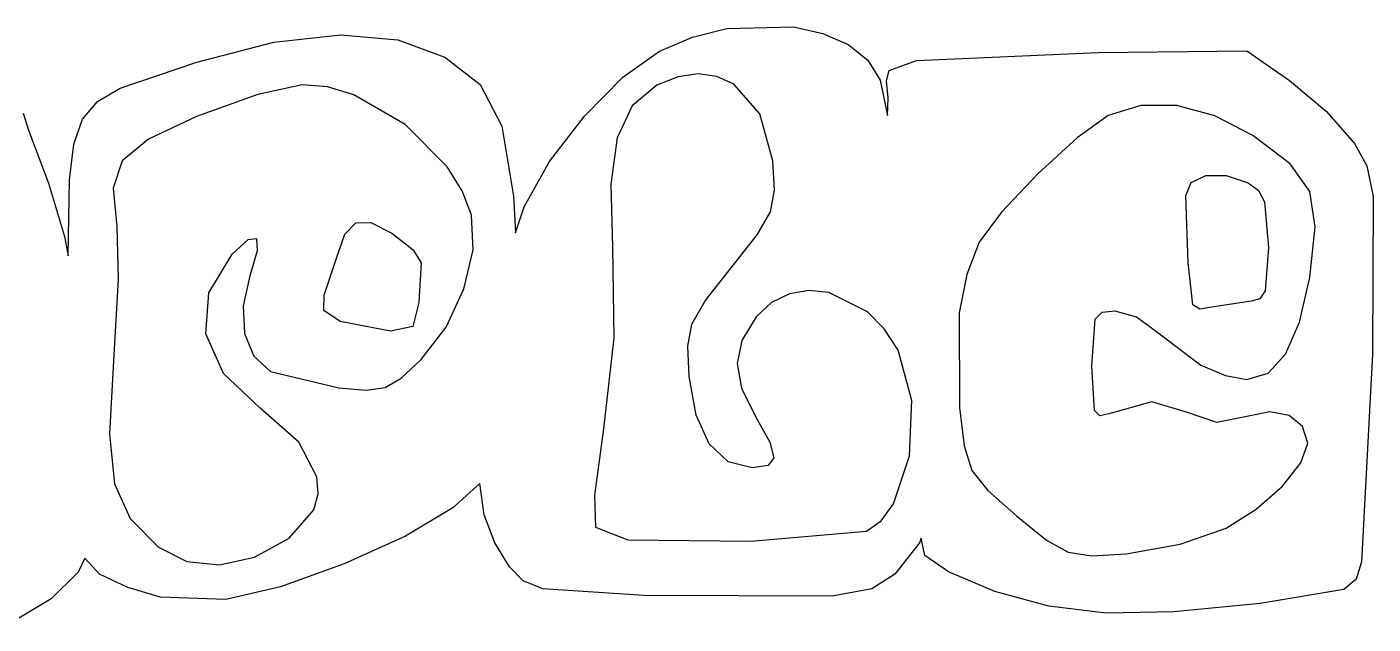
# Model space of a CAD drawing. Header units: metres. Extents: x -32.8 to -0.3, y -12.8 to 5.4.
# Drawn here: x -15.385 to -11.517, y 3.676 to 5.394 of the extents above; entities that cross this region are included whole.
import ezdxf

# ---------------------------------------------------------------- set-up
doc = ezdxf.new("R2010")
doc.units = ezdxf.units.M

msp = doc.modelspace()

# ---------------------------------------------------------------- linework, layer by layer
at = {"layer": '1', "color": 3}
for p, q in [((-13.472277, 5.3642), (-13.373858, 5.388751)), ((-13.373858, 5.388751), (-13.182738, 5.393526)), ((-13.182738, 5.393526), (-13.097849, 5.374782)), ((-14.8967, 5.292428), (-14.675701, 5.349508)), ((-14.675701, 5.349508), (-14.483274, 5.370933)), ((-14.483274, 5.370933), (-14.319534, 5.356699)), ((-14.319534, 5.356699), (-14.184596, 5.306805)), ((-13.567394, 5.324183), (-13.472277, 5.3642)), ((-13.097849, 5.374782), (-13.025284, 5.34264)), ((-13.025284, 5.34264), (-12.968948, 5.297617)), ((-14.184596, 5.306805), (-14.082607, 5.228232)), ((-13.672704, 5.249086), (-13.567394, 5.324183)), ((-12.829207, 5.296506), (-12.306987, 5.319502)), ((-12.306987, 5.319502), (-11.879424, 5.325103)), ((-11.879424, 5.325103), (-11.757071, 5.239388)), ((-15.117046, 5.217403), (-14.8967, 5.292428)), ((-12.968948, 5.297617), (-12.932748, 5.240228)), ((-12.915434, 5.238868), (-12.907427, 5.268063)), ((-12.907427, 5.268063), (-12.829207, 5.296506)), ((-14.59479, 5.227286), (-14.72174, 5.198981)), ((-14.521909, 5.220856), (-14.59479, 5.227286)), ((-14.082607, 5.228232), (-14.020524, 5.108016)), ((-13.783243, 5.137256), (-13.672704, 5.249086)), ((-13.574969, 5.225751), (-13.645725, 5.166546)), ((-13.513979, 5.250431), (-13.574969, 5.225751)), ((-13.455951, 5.258619), (-13.513979, 5.250431)), ((-13.402169, 5.251153), (-13.455951, 5.258619)), ((-13.353915, 5.22887), (-13.402169, 5.251153)), ((-13.279123, 5.143201), (-13.353915, 5.22887)), ((-12.932748, 5.240228), (-12.912556, 5.138933)), ((-12.910656, 5.189218), (-12.915434, 5.238868)), ((-11.757071, 5.239388), (-11.651773, 5.150826)), ((-15.182901, 5.179209), (-15.117046, 5.217403)), ((-14.72174, 5.198981), (-14.898317, 5.13568)), ((-14.446154, 5.197988), (-14.521909, 5.220856)), ((-14.298655, 5.112686), (-14.446154, 5.197988)), ((-12.912556, 5.138933), (-12.910656, 5.189218)), ((-15.225877, 5.128529), (-15.182901, 5.179209)), ((-13.645725, 5.166546), (-13.68903, 5.074595)), ((-12.184139, 5.167708), (-12.277794, 5.138396)), ((-12.080219, 5.167416), (-12.184139, 5.167708)), ((-11.971113, 5.138222), (-12.080219, 5.167416)), ((-11.651773, 5.150826), (-11.570425, 5.058268)), ((-15.396708, 5.145292), (-15.381089, 5.096747)), ((-15.250971, 5.056343), (-15.225877, 5.128529)), ((-14.898317, 5.13568), (-15.035667, 5.070745)), ((-14.177566, 4.990867), (-14.298655, 5.112686)), ((-14.020524, 5.108016), (-13.986732, 4.907288)), ((-13.883165, 5.006922), (-13.783243, 5.137256)), ((-13.241838, 5.008312), (-13.279123, 5.143201)), ((-12.277794, 5.138396), (-12.366679, 5.074413)), ((-11.861897, 5.080831), (-11.971113, 5.138222)), ((-15.381089, 5.096747), (-15.323848, 4.944544)), ((-15.035667, 5.070745), (-15.111299, 5.00796)), ((-13.68903, 5.074595), (-13.707169, 4.941528)), ((-12.366679, 5.074413), (-12.479842, 4.971107)), ((-11.755262, 4.999763), (-11.861897, 5.080831)), ((-15.263182, 4.953625), (-15.250971, 5.056343)), ((-11.570425, 5.058268), (-11.53434, 4.994162)), ((-15.111299, 5.00796), (-15.137733, 4.930072)), ((-14.134823, 4.922354), (-14.177566, 4.990867)), ((-13.956627, 4.876316), (-13.883165, 5.006922)), ((-13.236919, 4.923971), (-13.241838, 5.008312)), ((-11.698534, 4.919846), (-11.755262, 4.999763)), ((-11.53434, 4.994162), (-11.516581, 4.906177)), ((-15.26696, 4.735588), (-15.263182, 4.953625)), ((-12.479842, 4.971107), (-12.584614, 4.86054)), ((-12.039579, 4.945973), (-11.996991, 4.965881)), ((-11.996991, 4.965881), (-11.93843, 4.966276)), ((-11.93843, 4.966276), (-11.875228, 4.944882)), ((-15.323848, 4.944544), (-15.277113, 4.790754)), ((-15.137733, 4.930072), (-15.127489, 4.819822)), ((-14.108159, 4.85202), (-14.134823, 4.922354)), ((-13.707169, 4.941528), (-13.702427, 4.758981)), ((-13.248643, 4.861433), (-13.236919, 4.923971)), ((-12.054865, 4.908825), (-12.039579, 4.945973)), ((-11.875228, 4.944882), (-11.846124, 4.923016)), ((-11.846124, 4.923016), (-11.828449, 4.890222)), ((-11.682689, 4.818551), (-11.698534, 4.919846)), ((-13.986732, 4.907288), (-13.981054, 4.801061)), ((-13.981054, 4.801061), (-13.956627, 4.876316)), ((-12.047809, 4.715034), (-12.054865, 4.908825)), ((-11.828449, 4.890222), (-11.817328, 4.759666)), ((-11.516581, 4.906177), (-11.518316, 4.452539)), ((-14.103376, 4.752926), (-14.108159, 4.85202)), ((-13.28684, 4.795376), (-13.248643, 4.861433)), ((-12.584614, 4.86054), (-12.648326, 4.77477)), ((-15.127489, 4.819822), (-15.123155, 4.668511)), ((-14.4713, 4.797153), (-14.440287, 4.830465)), ((-14.440287, 4.830465), (-14.397389, 4.830707)), ((-14.397389, 4.830707), (-14.33713, 4.800365)), ((-14.33713, 4.800365), (-14.275845, 4.752411)), ((-11.698708, 4.673352), (-11.682689, 4.818551)), ((-15.277113, 4.790754), (-15.26696, 4.735588)), ((-14.795271, 4.740449), (-14.749398, 4.781818)), ((-14.749398, 4.781818), (-14.725325, 4.784821)), ((-14.725325, 4.784821), (-14.72356, 4.750079)), ((-14.495903, 4.728285), (-14.4713, 4.797153)), ((-13.702427, 4.758981), (-13.698233, 4.4991)), ((-13.361341, 4.700475), (-13.28684, 4.795376)), ((-12.648326, 4.77477), (-12.684404, 4.681902)), ((-11.817328, 4.759666), (-11.82666, 4.634507)), ((-14.862871, 4.628802), (-14.795271, 4.740449)), ((-14.72356, 4.750079), (-14.744608, 4.678214)), ((-14.531151, 4.622634), (-14.495903, 4.728285)), ((-14.275845, 4.752411), (-14.252003, 4.715316)), ((-14.129315, 4.640819), (-14.103376, 4.752926)), ((-14.252003, 4.715316), (-14.259059, 4.601285)), ((-13.435912, 4.605449), (-13.361341, 4.700475)), ((-12.684404, 4.681902), (-12.705843, 4.571758)), ((-12.034333, 4.594714), (-12.047809, 4.715034)), ((-15.123155, 4.668511), (-15.136472, 4.433262)), ((-14.744608, 4.678214), (-14.764092, 4.59137)), ((-11.72827, 4.544216), (-11.698708, 4.673352)), ((-14.87079, 4.511012), (-14.862871, 4.628802)), ((-14.531817, 4.578532), (-14.531151, 4.622634)), ((-14.180811, 4.530533), (-14.129315, 4.640819)), ((-13.474289, 4.538895), (-13.435912, 4.605449)), ((-13.194223, 4.626385), (-13.245262, 4.601229)), ((-13.138594, 4.635629), (-13.194223, 4.626385)), ((-13.080952, 4.629564), (-13.138594, 4.635629)), ((-12.969939, 4.573921), (-13.080952, 4.629564)), ((-11.866716, 4.605051), (-11.979605, 4.587648)), ((-11.841717, 4.611355), (-11.866716, 4.605051)), ((-11.82666, 4.634507), (-11.841717, 4.611355)), ((-14.764092, 4.59137), (-14.759736, 4.511933)), ((-14.484964, 4.546812), (-14.531817, 4.578532)), ((-14.259059, 4.601285), (-14.276255, 4.531892)), ((-13.245262, 4.601229), (-13.289135, 4.55956)), ((-12.921722, 4.525547), (-12.969939, 4.573921)), ((-12.705843, 4.571758), (-12.704826, 4.299416)), ((-12.315321, 4.553289), (-12.295457, 4.573187)), ((-12.295457, 4.573187), (-12.259146, 4.577214)), ((-12.259146, 4.577214), (-12.196632, 4.559785)), ((-12.014704, 4.58184), (-12.034333, 4.594714)), ((-11.979605, 4.587648), (-12.014704, 4.58184)), ((-14.340903, 4.518408), (-14.484964, 4.546812)), ((-14.276255, 4.531892), (-14.340903, 4.518408)), ((-14.252701, 4.436898), (-14.180811, 4.530533)), ((-13.486451, 4.475069), (-13.474289, 4.538895)), ((-13.289135, 4.55956), (-13.33046, 4.492116)), ((-12.325328, 4.418972), (-12.315321, 4.553289)), ((-12.196632, 4.559785), (-12.139268, 4.51788)), ((-11.768088, 4.452508), (-11.72827, 4.544216)), ((-14.820844, 4.397085), (-14.87079, 4.511012)), ((-14.759736, 4.511933), (-14.733034, 4.446863)), ((-13.698233, 4.4991), (-13.728748, 4.23812)), ((-13.33046, 4.492116), (-13.344532, 4.425738)), ((-12.8818, 4.464276), (-12.921722, 4.525547)), ((-12.139268, 4.51788), (-12.011303, 4.421318)), ((-13.482375, 4.388228), (-13.486451, 4.475069)), ((-12.842527, 4.319694), (-12.8818, 4.464276)), ((-11.818425, 4.397799), (-11.768088, 4.452508)), ((-11.518316, 4.452539), (-11.549389, 3.855753)), ((-15.136472, 4.433262), (-15.147801, 4.223435)), ((-14.733034, 4.446863), (-14.685484, 4.403119)), ((-14.309794, 4.383569), (-14.252701, 4.436898)), ((-13.344532, 4.425738), (-13.331392, 4.354733)), ((-12.316976, 4.290926), (-12.325328, 4.418972)), ((-12.011303, 4.421318), (-11.940894, 4.390961)), ((-14.714847, 4.297029), (-14.820844, 4.397085)), ((-14.685484, 4.403119), (-14.489253, 4.356157)), ((-14.356158, 4.356464), (-14.309794, 4.383569)), ((-13.462497, 4.276633), (-13.482375, 4.388228)), ((-11.940894, 4.390961), (-11.879548, 4.379659)), ((-11.879548, 4.379659), (-11.818425, 4.397799)), ((-14.489253, 4.356157), (-14.409931, 4.34939)), ((-14.409931, 4.34939), (-14.356158, 4.356464)), ((-13.331392, 4.354733), (-13.291078, 4.273406)), ((-14.603969, 4.199366), (-14.714847, 4.297029)), ((-12.848951, 4.159727), (-12.842527, 4.319694)), ((-12.704826, 4.299416), (-12.691467, 4.188925)), ((-12.152601, 4.315208), (-12.275939, 4.281063)), ((-12.049953, 4.284422), (-12.152601, 4.315208)), ((-13.424656, 4.19431), (-13.462497, 4.276633)), ((-13.291078, 4.273406), (-13.2505, 4.199934)), ((-12.302042, 4.275406), (-12.316976, 4.290926)), ((-12.275939, 4.281063), (-12.302042, 4.275406)), ((-11.965235, 4.255789), (-12.049953, 4.284422)), ((-11.879585, 4.273214), (-11.965235, 4.255789)), ((-11.813716, 4.286232), (-11.879585, 4.273214)), ((-11.757788, 4.275703), (-11.813716, 4.286232)), ((-11.718971, 4.244768), (-11.757788, 4.275703)), ((-15.147801, 4.223435), (-15.133912, 4.080123)), ((-13.728748, 4.23812), (-13.754105, 4.047078)), ((-11.704439, 4.196564), (-11.718971, 4.244768)), ((-14.552009, 4.099496), (-14.603969, 4.199366)), ((-13.370311, 4.14337), (-13.424656, 4.19431)), ((-13.2505, 4.199934), (-13.238349, 4.154839)), ((-12.691467, 4.188925), (-12.669322, 4.118329)), ((-11.724416, 4.14015), (-11.704439, 4.196564)), ((-13.300921, 4.125921), (-13.370311, 4.14337)), ((-13.238349, 4.154839), (-13.255023, 4.132157)), ((-12.89451, 4.021963), (-12.848951, 4.159727)), ((-11.777267, 4.073164), (-11.724416, 4.14015)), ((-13.255023, 4.132157), (-13.300921, 4.125921)), ((-12.669322, 4.118329), (-12.624026, 4.060213)), ((-15.133912, 4.080123), (-15.089072, 3.97951)), ((-14.548643, 4.051067), (-14.552009, 4.099496)), ((-14.083896, 4.080671), (-14.161311, 4.010594)), ((-14.071469, 3.990112), (-14.083896, 4.080671)), ((-11.852372, 4.006685), (-11.777267, 4.073164)), ((-14.560632, 4.004888), (-14.548643, 4.051067)), ((-13.754105, 4.047078), (-13.751369, 3.954908)), ((-12.624026, 4.060213), (-12.541213, 3.987159)), ((-14.631502, 3.923011), (-14.560632, 4.004888)), ((-14.161311, 4.010594), (-14.297074, 3.929404)), ((-14.04095, 3.909599), (-14.071469, 3.990112)), ((-12.929913, 3.973153), (-12.89451, 4.021963)), ((-12.541213, 3.987159), (-12.455405, 3.917645)), ((-11.93911, 3.951788), (-11.852372, 4.006685)), ((-15.089072, 3.97951), (-15.007545, 3.897781)), ((-13.751369, 3.954908), (-13.658072, 3.918554)), ((-12.97264, 3.94399), (-12.929913, 3.973153)), ((-12.071402, 3.905815), (-11.93911, 3.951788)), ((-14.731501, 3.868928), (-14.631502, 3.923011)), ((-14.297074, 3.929404), (-14.473526, 3.849298)), ((-13.998386, 3.840752), (-14.04095, 3.909599)), ((-13.658072, 3.918554), (-13.304952, 3.914726)), ((-13.304952, 3.914726), (-12.97264, 3.94399)), ((-12.819946, 3.910111), (-12.891158, 3.819765)), ((-12.815584, 3.923837), (-12.819946, 3.910111)), ((-12.80481, 3.873553), (-12.815584, 3.923837)), ((-12.455405, 3.917645), (-12.392989, 3.882841)), ((-15.007545, 3.897781), (-14.92561, 3.855904)), ((-14.831566, 3.846423), (-14.731501, 3.868928)), ((-12.736679, 3.826608), (-12.80481, 3.873553)), ((-12.392989, 3.882841), (-12.325869, 3.873083)), ((-12.325869, 3.873083), (-12.225946, 3.878704)), ((-12.225946, 3.878704), (-12.071402, 3.905815)), ((-15.218905, 3.865738), (-15.237896, 3.825223)), ((-15.176685, 3.82007), (-15.218905, 3.865738)), ((-14.92561, 3.855904), (-14.831566, 3.846423)), ((-14.473526, 3.849298), (-14.656949, 3.783908)), ((-13.959631, 3.800744), (-13.998386, 3.840752)), ((-11.549389, 3.855753), (-11.564705, 3.80538)), ((-15.237896, 3.825223), (-15.315979, 3.748957)), ((-15.095753, 3.781356), (-15.176685, 3.82007)), ((-13.90286, 3.778133), (-13.959631, 3.800744)), ((-12.891158, 3.819765), (-12.957272, 3.778009)), ((-12.60354, 3.770525), (-12.736679, 3.826608)), ((-11.564705, 3.80538), (-11.600424, 3.775967)), ((-15.001696, 3.754143), (-15.095753, 3.781356)), ((-14.813625, 3.746866), (-15.001696, 3.754143)), ((-14.656949, 3.783908), (-14.813625, 3.746866)), ((-13.611975, 3.759018), (-13.90286, 3.778133)), ((-13.071112, 3.756353), (-13.611975, 3.759018)), ((-12.957272, 3.778009), (-13.071112, 3.756353)), ((-12.448527, 3.727637), (-12.60354, 3.770525)), ((-11.600424, 3.775967), (-11.84097, 3.735536)), ((-15.315979, 3.748957), (-15.437064, 3.676344)), ((-12.284093, 3.708167), (-12.448527, 3.727637)), ((-11.84097, 3.735536), (-12.08874, 3.711128)), ((-12.08874, 3.711128), (-12.284093, 3.708167))]:
    msp.add_line(p, q, dxfattribs=at)

doc.saveas('drawing.dxf')
